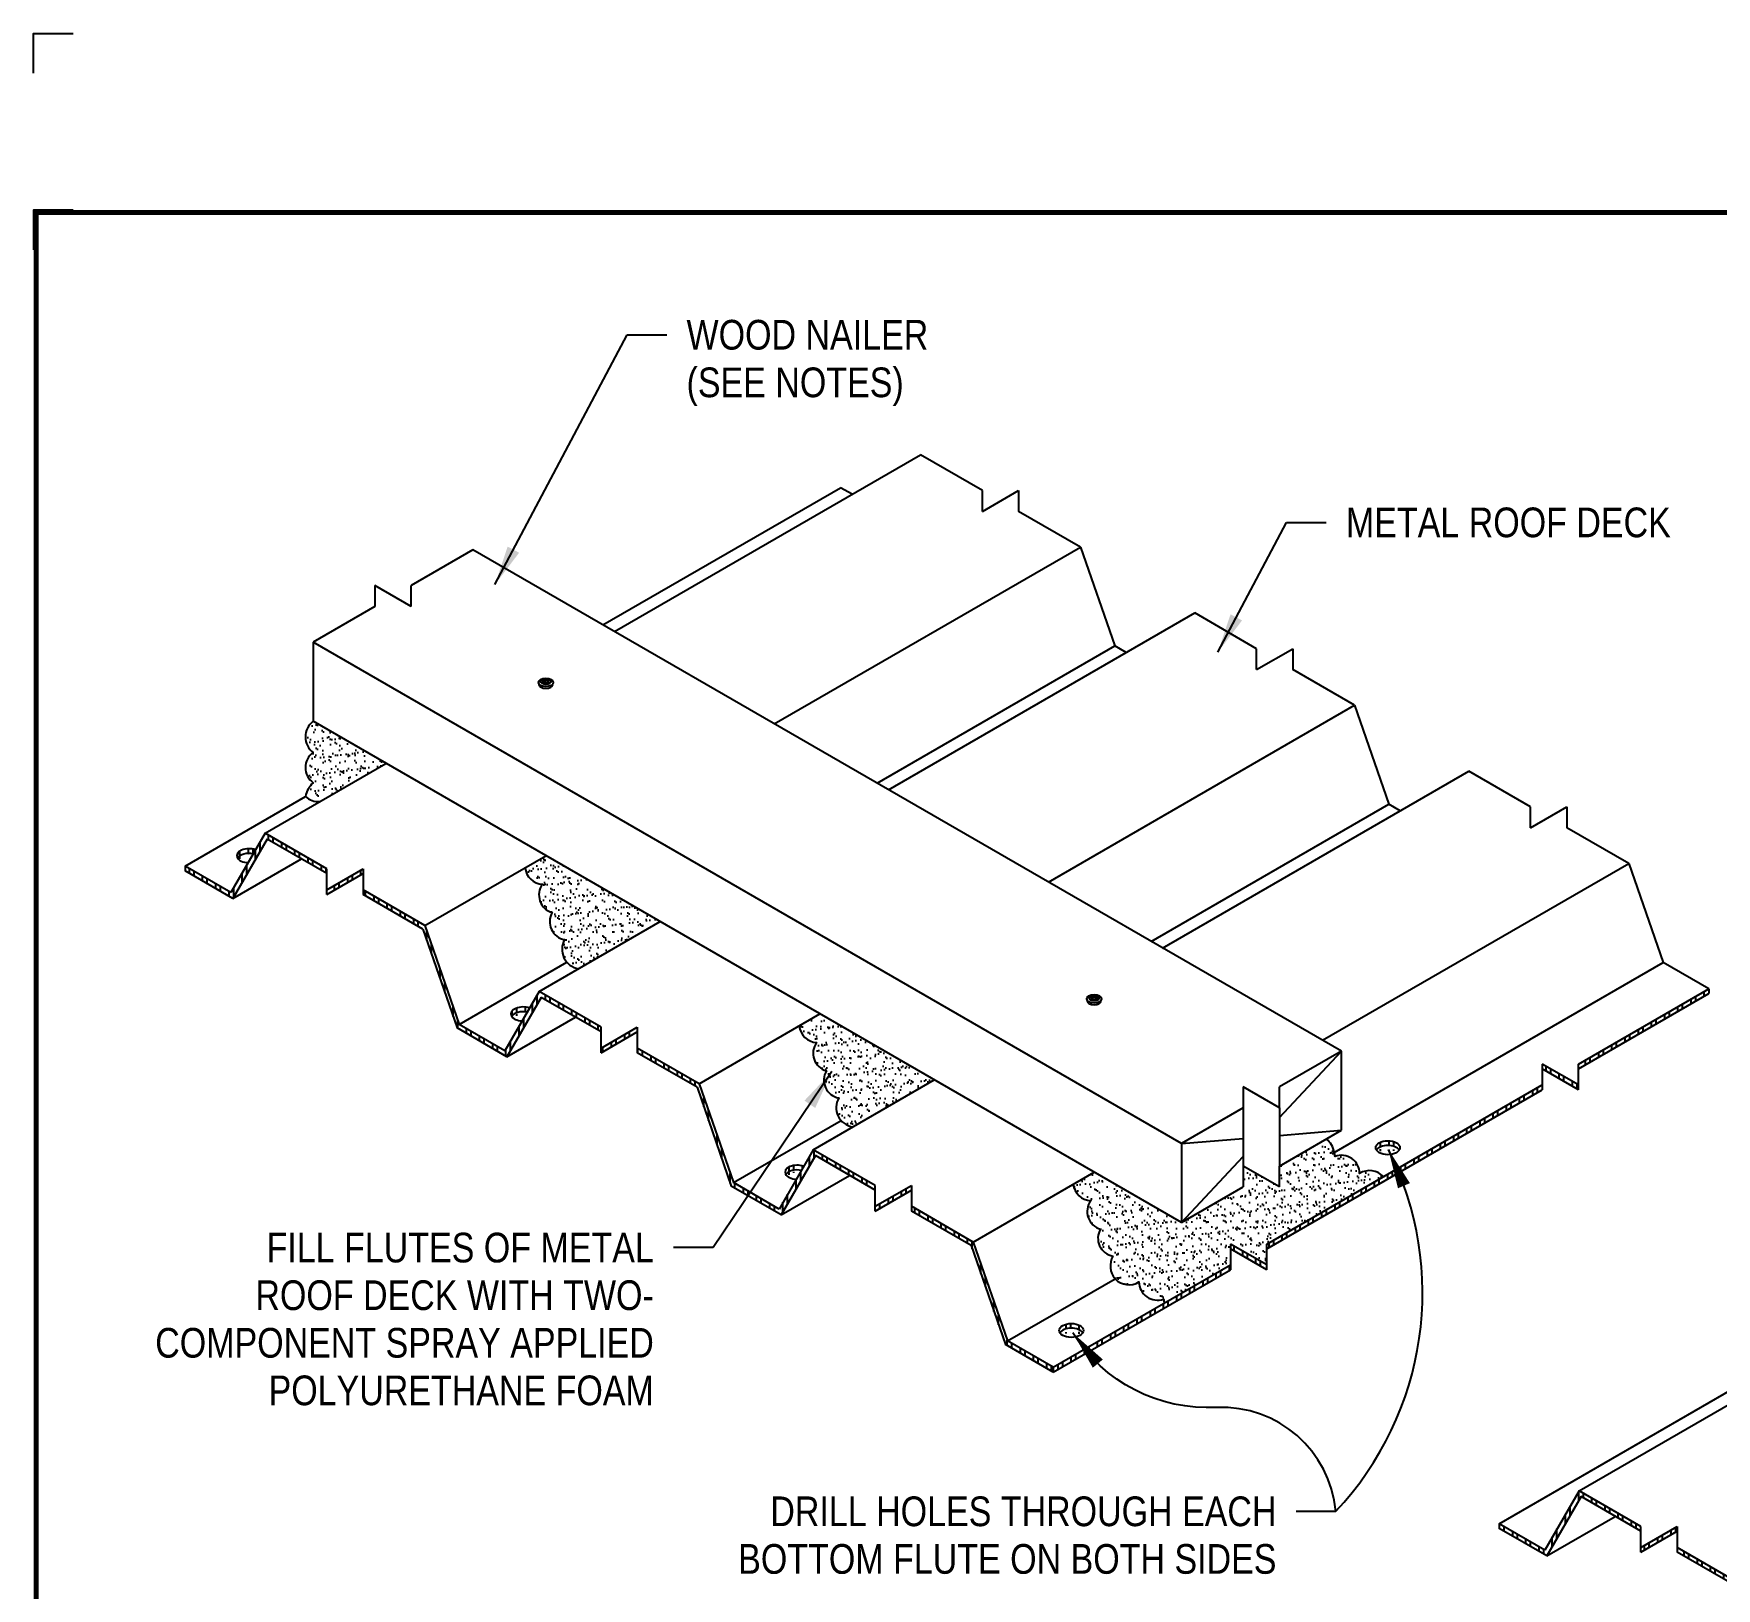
# Model space of a CAD drawing. Header units: inches. Extents: x 165.4 to 185.5, y -159.4 to -142.7.
# Drawn here: x 165.45 to 176.08, y -152.49 to -142.67 of the extents above; entities that cross this region are included whole.
import ezdxf
from ezdxf.enums import TextEntityAlignment as Align

# ---------------------------------------------------------------- set-up
doc = ezdxf.new("R2010")
doc.units = ezdxf.units.IN
doc.header["$MEASUREMENT"] = 0
doc.layers.get('0').update_dxf_attribs({"linetype": 'CONTINUOUS'})
doc.layers.get('DEFPOINTS').update_dxf_attribs({"linetype": 'CONTINUOUS'})
for name, color, linetype in [('FSBP-ACCESSORY-FIRESTONE', 7, 'CONTINUOUS'), ('FSBP-ANNO-NOTE', 7, 'CONTINUOUS'), ('FSBP-OTHER', 7, 'CONTINUOUS'), ('FSBP-TTLB-BORDER', 7, 'CONTINUOUS'), ('FSBP-TTLB-TEXT', 7, 'CONTINUOUS'), ('FSBP-WOOD', 7, 'CONTINUOUS')]:
    doc.layers.add(name, color=color, linetype=linetype)
doc.styles.add('FSBP_ARIAL', font='arial.ttf')
doc.styles.add('FSBP_ARIAL_BOLD', font='')
doc.styles.add('FSBP_ARIAL_NAR', font='ARIALN.TTF')
doc.styles.get('FSBP_ARIAL_BOLD').set_extended_font_data('Arial Black')
doc.dimstyles.new('FSBP-LEADER', dxfattribs={"dimtxt": 0.1875, "dimasz": 0.25, "dimexe": 0.0625, "dimexo": 0.125, "dimgap": 0.125, "dimtad": 0, "dimtih": 1, "dimtoh": 1, "dimdec": 4, "dimzin": 0, "dimdsep": 46, "dimlunit": 4, "dimtxsty": 'FSBP_ARIAL_NAR', "dimcen": 0.09375, "dimclrd": 256, "dimclre": 256, "dimclrt": 256, "dimadec": 0, "dimazin": 0, "dimtfac": 1, "dimtdec": 4, "dimtofl": 0, "dimtmove": 0, "dimatfit": 3, "dimfxl": 1, "dimtolj": 1, "dimtzin": 0, "dimlwd": -1, "dimlwe": -1, "dimarcsym": 0})
pattern_1 = [(37.50000000000001, (21.99999999999949, 17.51018041278962), (-0.002519734324384326, 0.07707295076052635), [0, -0.0608, 0, -0.068, 0, -0.065]), (7.499999999999999, (21.99999999999949, 17.51018041278962), (0.07079106821070909, 0.1128858426091896), [0, -0.0328, 0, -0.05480000000000001, 0, -0.021]), (327.5, (21.95079999999949, 17.51018041278962), (0.1245656744700598, 0.000226362141478571), [0, -0.02, 0, -0.07200000000000001, 0, -0.094]), (317.5, (21.95079999999949, 17.51018041278962), (0.1202450641828917, 0.03510702259736997), [0, -0.01, 0, -0.0472, 0, -0.05400000000000001])]
pattern_2 = [(90, (21.99999999999949, 17.51018041278962), (-0.08333333333333337, 1.387778780781446e-17), []), (90, (21.97053721745005, 17.53964319533906), (-0.08333333333333337, 1.387778780781446e-17), [])]

# ---------------------------------------------------------------- blocks, each defined once
blk = doc.blocks.new('TTLB-EPDM_1')
at = {"layer": 'DEFPOINTS', "linetype": 'Continuous', "ltscale": 1.75}
blk.add_lwpolyline([(-0.015625, 13.88083333333333), (-0.015625, 14.13083333333333), (0.234375, 14.13083333333333)], dxfattribs=at)
at = {"layer": 'DEFPOINTS', "color": 1}
blk.add_lwpolyline([(0.234375, 13.015625), (-0.015625, 13.015625), (-0.015625, 12.765625)], dxfattribs=at)
at = {"layer": 'FSBP-TTLB-BORDER', "const_width": 0.03125}
blk.add_lwpolyline([(20, 0), (20, 13), (0, 13), (0, 0)], dxfattribs=at)
at = {"layer": 'FSBP-TTLB-TEXT'}
for tag, height, style, p in [('MAXIMUM_WARRANTY', 0.1875, 'FSBP_ARIAL_BOLD', (18.03987100774941, 0.2240244307510579)), ('ACCPT_SYSTEMS', 0.21875, 'FSBP_ARIAL', (12.49438170418193, -1.125))]:
    blk.add_attdef(tag, text='', height=height, dxfattribs=dict(at, style=style)).set_placement(p, align=Align.MIDDLE_LEFT)
for tag, height, style, p in [('DETAIL_DESCP_LINE_1', 0.21875, 'FSBP_ARIAL_BOLD', (10.33118450231211, -0.3736318192489421)), ('ISSUE_REV_DATE', 0.21875, 'FSBP_ARIAL', (16.84069633627263, -0.7282559425942452)), ('DETAIL_NUMBER', 0.4375, 'FSBP_ARIAL', (18.91941590748775, -0.8931630692489421))]:
    blk.add_attdef(tag, text='', height=height, dxfattribs=dict(at, style=style)).set_placement(p, align=Align.MIDDLE_CENTER)

msp = doc.modelspace()

# ---------------------------------------------------------------- hatches: boundary and pattern name
at = {"layer": 'FSBP-OTHER'}
h = msp.add_hatch(dxfattribs=at)
h.set_pattern_fill('AR-SAND', color=1, scale=0.03999999999999999, style=0)
h.set_pattern_definition([(37.49999999999999, (-0.2413797299484486, 20.85493486975567), (-0.002519734324384326, 0.07707295076052635), [0, -0.06080000000000001, 0, -0.06800000000000002, 0, -0.06500000000000002]), (7.499999999999999, (-0.2413797299484486, 20.85493486975567), (0.07079106821070907, 0.1128858426091896), [0, -0.03279999999999999, 0, -0.05479999999999999, 0, -0.021]), (327.5, (-0.2905797299484334, 20.85493486975567), (0.1245656744700598, 0.000226362141478571), [0, -0.02, 0, -0.07200000000000001, 0, -0.094]), (317.5, (-0.2905797299484334, 20.85493486975567), (0.1202450641828917, 0.03510702259736997), [0, -0.009999999999999998, 0, -0.04719999999999999, 0, -0.05400000000000001])])
h.paths.add_polyline_path([(167.6730692081569, -147.2773228825083), (167.2125159990187, -147.0114223632362, 0.4932625044292845), (167.2125159990186, -147.2086029406431, 0.5084661317662246), (167.2125159990186, -147.3993182828098, 0.1571229101716785), (167.1649894114786, -147.4873295565567, 0.2100709574407892), (167.2546281455862, -147.5189099426234)])
h = msp.add_hatch(dxfattribs=at)
h.set_pattern_fill('STEEL', color=256, scale=0.6666666666666666, angle=45, style=0)
h.set_pattern_definition([(90, (22.12755857156202, 21.06719837050855), (-0.08333333333333333, 1.387778780781446e-17), []), (90, (22.09809578901258, 21.09666115305799), (-0.08333333333333333, 1.387778780781446e-17), [])])
h.paths.add_polyline_path([(168.1360641502189, -148.9266792947419), (167.9195577992728, -148.3016792947419), (167.5288952483841, -148.076130165824), (167.5288952483842, -148.1061301658241), (167.906567418216, -148.324179294742), (168.1230737691621, -148.9491792947419), (168.4377296658705, -149.1308459614086), (168.6542360168166, -148.7558459614086), (169.0319081866485, -148.9738950903264), (169.0319081866485, -148.9438950903264), (168.6412456357598, -148.7183459614085), (168.4247392848138, -149.0933459614086)])
h.paths.add_polyline_path([(169.2609460559531, -148.9738950903264), (169.2609460559531, -148.9438950903265), (169.0319081866485, -149.0761301658241), (169.0319081866485, -149.1061301658241)])
h.paths.add_polyline_path([(169.6386182257849, -149.3241792947419), (169.855124576731, -149.9491792947419), (170.1697804734393, -150.1308459614085), (170.3862868243854, -149.7558459614086), (170.7639589942173, -149.9738950903264), (170.7639589942173, -149.9438950903264), (170.3732964433287, -149.7183459614085), (170.1567900923826, -150.0933459614086), (169.8681149577879, -149.9266792947419), (169.6516086068417, -149.3016792947419), (169.2609460559531, -149.0761301658241), (169.2609460559531, -149.106130165824)])
h.paths.add_polyline_path([(170.992996863522, -149.9738950903265), (170.992996863522, -149.9438950903264), (170.7639589942173, -150.0761301658241), (170.7639589942173, -150.106130165824)])
h.paths.add_polyline_path([(170.9929968635219, -150.0761301658241), (170.9929968635219, -150.106130165824), (171.3706690333538, -150.324179294742), (171.5871753842999, -150.9491792947419), (171.8888408999515, -151.1233459614086), (171.8888408999514, -151.0933459614086), (171.6001657653567, -150.9266792947419), (171.3836594144105, -150.3016792947419)])
h.paths.add_polyline_path([(167.5288952483842, -147.9738950903264), (167.5288952483842, -147.9438950903265), (167.2998573790796, -148.0761301658241), (167.2998573790796, -148.1061301658241)])
h.paths.add_polyline_path([(166.9091948281909, -147.7183459614086), (166.6926884772448, -148.0933459614086), (166.40401334265, -147.9266792947419), (166.40401334265, -147.9566792947419), (166.7056788583016, -148.1308459614086), (166.9221852092478, -147.7558459614086), (167.2998573790796, -147.9738950903264), (167.2998573790796, -147.9438950903264)])
h = msp.add_hatch(dxfattribs=at)
h.set_pattern_fill('STEEL', color=256, scale=0.666666666666667, angle=45, style=0)
h.set_pattern_definition(pattern_2)
edge = h.paths.add_edge_path()
edge.add_ellipse((166.8070438043724, -147.8606562158416), major_axis=(-0.07654655446197353, 0), ratio=0.5773502691896362, start_angle=237.2221685843638, end_angle=379.8410086098961)
edge.add_ellipse((166.8070438043724, -147.8906562158415), major_axis=(-0.0765465544619747, 0), ratio=0.5773502691895965, start_angle=249.6704117446243, end_angle=340.1589913901096, ccw=False)
edge.add_line((166.833637603948, -147.8492149126762), (166.8484848032342, -147.8234988091625))
h = msp.add_hatch(dxfattribs=at)
h.set_pattern_fill('AR-SAND', color=1, scale=0.04, style=0)
h.set_pattern_definition(pattern_1)
h.paths.add_polyline_path([(168.8903034845587, -148.5745523453608), (169.4051200157258, -148.2773228825082), (168.6834321792387, -147.8606562158416), (168.5519509124238, -147.9365669606305, 0.3637765415991827), (168.6618703922273, -148.0412003021212, 0.5205670505518307), (168.7234574035827, -148.220352504904, 0.520567050551679), (168.8018407134168, -148.3911066947524, 0.5244139936953611)])
h = msp.add_hatch(dxfattribs=at)
h.set_pattern_fill('STEEL', color=256, scale=0.666666666666667, angle=45, style=0)
h.set_pattern_definition([(90, (21.86561115564925, 17.43259097732795), (-0.08333333333333337, 1.387778780781446e-17), []), (90, (21.83614837309981, 17.46205375987739), (-0.08333333333333337, 1.387778780781446e-17), [])])
h.paths.add_polyline_path([(171.8888408999515, -151.0933459614086), (171.8888408999515, -151.1233459614086), (172.1036795432145, -150.9993088128884, -0.006547396669495166), (172.0866992400664, -150.9791123954819)])
h.paths.add_polyline_path([(173.0088274812072, -150.4467214072318), (172.093526238279, -150.975170826226), (172.1101743986857, -150.9955590063337), (173.0088274812072, -150.4767214072317)])
h.paths.add_polyline_path([(173.0088274812072, -150.3144863317342), (173.0088274812072, -150.3444863317342), (173.2378653505119, -150.4767214072319), (173.2378653505119, -150.4467214072319)])
h.paths.add_polyline_path([(173.2378653505118, -150.3144863317341), (173.2378653505118, -150.3444863317342), (174.3422192744714, -149.7068872964555), (174.3353326715482, -149.6808632785069)])
h.paths.add_polyline_path([(174.9787816453142, -149.3093678402934), (174.3382443492412, -149.6791822206071, -0.002831447627326069), (174.3448655440475, -149.7053594720034), (174.9787816453142, -149.3393678402934)])
h.paths.add_polyline_path([(174.9787816453143, -149.1771327647957), (174.9787816453143, -149.2071327647957), (175.2078195146188, -149.3393678402934), (175.2078195146188, -149.3093678402934)])
h.paths.add_polyline_path([(175.2078195146188, -149.1771327647958), (175.2078195146188, -149.2071327647958), (176.0305444572846, -148.7321322976787), (176.0305444572846, -148.7021322976787)])
h = msp.add_hatch(dxfattribs=at)
h.set_pattern_fill('STEEL', color=256, scale=0.666666666666667, angle=45, style=0)
h.set_pattern_definition(pattern_2)
edge = h.paths.add_edge_path()
edge.add_ellipse((168.5390946119412, -148.8606562158416), major_axis=(-0.07654655446197353, 0), ratio=0.5773502691896362, start_angle=237.2221685843638, end_angle=379.8410086100172)
edge.add_ellipse((168.5390946119413, -148.8906562158416), major_axis=(-0.0765465544619747, 0), ratio=0.5773502691895965, start_angle=249.6704117446243, end_angle=340.1589913901096, ccw=False)
edge.add_line((168.5656884115169, -148.8492149126762), (168.580535610803, -148.8234988091625))
h = msp.add_hatch(dxfattribs=at)
h.set_pattern_fill('AR-SAND', color=1, scale=0.04, style=0)
h.set_pattern_definition(pattern_1)
h.paths.add_polyline_path([(170.4154829868076, -148.8606562158416), (170.2840017199927, -148.9365669606305, 0.3637765415993115), (170.3939211997962, -149.0412003021211, 0.520567050551702), (170.4555082111516, -149.220352504904, 0.5205670505516214), (170.5338915209857, -149.3911066947524, 0.5244139936958166), (170.6223542921277, -149.5745523453607), (171.1371708232946, -149.2773228825082)])
h = msp.add_hatch(dxfattribs=at)
h.set_pattern_fill('AR-SAND', color=1, scale=0.04, style=0)
h.set_pattern_definition([(37.50000000000001, (21.86561115564925, 17.43259097732795), (-0.002519734324384326, 0.07707295076052635), [0, -0.0608, 0, -0.068, 0, -0.065]), (7.499999999999999, (21.86561115564925, 17.43259097732795), (0.07079106821070909, 0.1128858426091896), [0, -0.0328, 0, -0.05480000000000001, 0, -0.021]), (327.5, (21.81641115564925, 17.43259097732795), (0.1245656744700598, 0.000226362141478571), [0, -0.02, 0, -0.07200000000000001, 0, -0.094]), (317.5, (21.81641115564925, 17.43259097732795), (0.1202450641828917, 0.03510702259736997), [0, -0.01, 0, -0.0472, 0, -0.05400000000000001])])
h.paths.add_polyline_path([(173.0088274812072, -150.4467214072318), (173.0088274812072, -150.3144863317341), (173.2378653505118, -150.4467214072318), (173.2378653505118, -150.3144863317341), (173.9753602820343, -149.8886934344936, 0.3637765415993067), (173.8248903576043, -149.8689645208445, 0.5375115780047544), (173.6638445446448, -149.7628040998129, 0.2762462060678644), (173.6143314977711, -149.6510321991446), (173.3190933425641, -149.8214880275284), (173.3190933425641, -149.9537231030261), (173.0900554732595, -149.8214880275283), (173.0900554732595, -149.953723103026), (172.6993929223709, -150.1792722319439), (172.1475337943764, -149.8606562158415), (172.0160525275616, -149.9365669606305, 0.3637765415993083), (172.1259720073651, -150.0412003021211, 0.5205670505517463), (172.1875590187205, -150.2203525049039, 0.5205670505517462), (172.2659423285546, -150.3911066947524, 0.3194066825324134), (172.2805105576591, -150.533882045765, 0.3637765415982098), (172.4309804820888, -150.5536109594137, 0.5205670505516683), (172.5863337437589, -150.6620260682229, 0.05690690055255725), (172.5918725188213, -150.6874504670052)])
h = msp.add_hatch(dxfattribs=at)
h.set_pattern_fill('STEEL', color=256, scale=0.666666666666667, angle=45, style=0)
h.set_pattern_definition([(90, (21.70674293456099, 17.34086836711694), (-0.08333333333333337, 1.387778780781446e-17), []), (90, (21.67728015201155, 17.37033114966638), (-0.08333333333333337, 1.387778780781446e-17), [])])
edge = h.paths.add_edge_path()
edge.add_ellipse((174.0032800311062, -149.7059072931846), major_axis=(-0.0765465544619747, 0), ratio=0.5773502691895965, start_angle=160.1589913901125, end_angle=379.8410086098875)
edge.add_ellipse((174.0032800311062, -149.7359072931846), major_axis=(-0.0765465544619747, 0), ratio=0.5773502691895965, start_angle=199.8410086098904, end_angle=340.1589913901096, ccw=False)
h = msp.add_hatch(dxfattribs=at)
h.set_pattern_fill('STEEL', color=256, scale=0.666666666666667, angle=45, style=0)
h.set_pattern_definition(pattern_2)
edge = h.paths.add_edge_path()
edge.add_ellipse((170.2711454195102, -149.8606562158416), major_axis=(-0.07654655446197353, 0), ratio=0.5773502691896362, start_angle=237.2221685843638, end_angle=379.8410086099475)
edge.add_ellipse((170.2711454195102, -149.8906562158416), major_axis=(-0.0765465544619747, 0), ratio=0.5773502691895965, start_angle=249.6704117446243, end_angle=340.1589913901096, ccw=False)
edge.add_line((170.2977392190858, -149.8492149126762), (170.3125864183719, -149.8234988091625))
h = msp.add_hatch(dxfattribs=at)
h.set_pattern_fill('STEEL', color=256, scale=0.666666666666667, angle=45, style=0)
h.set_pattern_definition(pattern_2)
edge = h.paths.add_edge_path()
edge.add_ellipse((172.003196227079, -150.8606562158416), major_axis=(-0.0765465544619747, 0), ratio=0.5773502691895965, start_angle=160.1589913901713, end_angle=379.8410086098287)
edge.add_ellipse((172.003196227079, -150.8906562158415), major_axis=(-0.0765465544619747, 0), ratio=0.5773502691895965, start_angle=199.8410086098904, end_angle=340.1589913901096, ccw=False)
h = msp.add_hatch(dxfattribs=at)
h.set_pattern_fill('STEEL', color=256, scale=0.666666666666667, angle=45, style=0)
h.set_pattern_definition([(90, (21.82198847862983, 13.83532050900703), (-0.08333333333333337, 1.387778780781446e-17), []), (90, (21.79252569608039, 13.86478329155647), (-0.08333333333333337, 1.387778780781446e-17), [])])
h.paths.add_polyline_path([(175.0076446305762, -152.2856480523499), (175.2241509815223, -151.9106480523499), (175.6018231513541, -152.1286971812677), (175.6018231513541, -152.0986971812677), (175.2111606004655, -151.8731480523498), (174.9946542495193, -152.2481480523498), (174.7059791149246, -152.0814813856832), (174.7059791149246, -152.1114813856832)])
h.paths.add_polyline_path([(175.6018231513541, -152.2309322567654), (175.6018231513541, -152.2609322567654), (175.8308610206587, -152.1286971812677), (175.8308610206587, -152.0986971812678)])
h.paths.add_polyline_path([(176.2085331904906, -152.4789813856833), (176.4250395414366, -153.1039813856832), (176.739695438145, -153.2856480523499), (176.9562017890912, -152.9106480523499), (177.333873958923, -153.1286971812677), (177.333873958923, -153.0986971812677), (176.9432114080344, -152.8731480523499), (176.7267050570883, -153.2481480523499), (176.4380299224934, -153.0814813856832), (176.2215235715474, -152.4564813856832), (175.8308610206587, -152.2309322567654), (175.8308610206587, -152.2609322567654)])
h.paths.add_polyline_path([(177.333873958923, -153.2309322567654), (177.333873958923, -153.2609322567653), (177.5629118282276, -153.1286971812677), (177.5629118282276, -153.0986971812678)])
h.paths.add_polyline_path([(177.5629118282276, -153.2309322567654), (177.5629118282276, -153.2609322567654), (177.9405839980594, -153.4789813856833), (178.1570903490055, -154.1039813856832), (178.4717462457139, -154.2856480523499), (178.68825259666, -153.9106480523499), (179.0659247664919, -154.1286971812677), (179.0659247664919, -154.0986971812677), (178.6752622156032, -153.8731480523499), (178.4587558646571, -154.2481480523499), (178.1700807300623, -154.0814813856832), (177.9535743791162, -153.4564813856832)])
h.paths.add_polyline_path([(179.0659247664919, -154.2309322567654), (179.0659247664919, -154.2609322567654), (179.2949626357965, -154.1286971812677), (179.2949626357965, -154.0986971812678)])
h.paths.add_polyline_path([(179.2949626357965, -154.2309322567654), (179.2949626357964, -154.2609322567653), (179.6726348056283, -154.4789813856833), (179.8891411565744, -155.1039813856832), (180.190806672226, -155.2781480523499), (180.190806672226, -155.2481480523499), (179.9021315376312, -155.0814813856832), (179.6856251866851, -154.4564813856832)])

# ---------------------------------------------------------------- linework, layer by layer
at = {"layer": 'FSBP-ACCESSORY-FIRESTONE', "color": 1}
for p, q in [((168.6698582058577, -146.7451419968557), (168.6698582058577, -146.7485249085892)), ((168.6834321792387, -146.7529789340412), (168.6834321792387, -146.7563618457747)), ((168.6970061526197, -146.7451419968557), (168.6970061526197, -146.7485249085892)), ((172.1339598209954, -148.7451419968557), (172.1339598209954, -148.7485249085892)), ((172.1475337943764, -148.7529789340412), (172.1475337943764, -148.7563618457747)), ((172.1611077677574, -148.7451419968557), (172.1611077677574, -148.7485249085892))]:
    msp.add_line(p, q, dxfattribs=at)
for points in [[(168.6367866226134, -146.7656041325083), (168.6388023373415, -146.7794364751534)], [(168.6610691433577, -146.7535992761896), (168.6698582058577, -146.7485249085893), (168.6834321792387, -146.7563618457747), (168.6970061526197, -146.7485249085893), (168.7057952151197, -146.7535992761896)], [(168.6717134292387, -146.7597447575083), (168.6717134292387, -146.7631276692418), (168.6610691433577, -146.7692731505605)], [(168.6951509292387, -146.7597447575083), (168.6951509292387, -146.7631276692418), (168.7057952151197, -146.7692731505605)], [(172.1008882377511, -148.7656041325082), (172.1029039524793, -148.7794364751534)], [(172.1251707584955, -148.7535992761896), (172.1339598209955, -148.7485249085893), (172.1475337943764, -148.7563618457747), (172.1611077677575, -148.7485249085893), (172.1698968302575, -148.7535992761896)], [(172.1358150443764, -148.7597447575082), (172.1358150443764, -148.7631276692418), (172.1251707584955, -148.7692731505605)], [(172.1592525443764, -148.7597447575082), (172.1592525443764, -148.7631276692418), (172.1698968302575, -148.7692731505605)]]:
    msp.add_lwpolyline(points, dxfattribs=at)
for points in [[(168.6951509292387, -146.7597447575083), (168.7087249026197, -146.7519078203227), (168.6970061526197, -146.7451419968557), (168.6834321792387, -146.7529789340412), (168.6698582058577, -146.7451419968557), (168.6581394558577, -146.7519078203227), (168.6717134292387, -146.7597447575083), (168.6581394558577, -146.7675816946937), (168.6698582058577, -146.7743475181608), (168.6834321792387, -146.7665105809754), (168.6970061526197, -146.7743475181608), (168.7087249026197, -146.7675816946937)], [(172.1592525443764, -148.7597447575082), (172.1728265177575, -148.7519078203227), (172.1611077677575, -148.7451419968556), (172.1475337943764, -148.7529789340412), (172.1339598209955, -148.7451419968556), (172.1222410709955, -148.7519078203227), (172.1358150443764, -148.7597447575082), (172.1222410709955, -148.7675816946937), (172.1339598209955, -148.7743475181608), (172.1475337943764, -148.7665105809754), (172.1611077677575, -148.7743475181608), (172.1728265177575, -148.7675816946937)]]:
    msp.add_lwpolyline(points, close=True, dxfattribs=at)
for centre, major_axis, ratio in [((168.6834321792387, -146.7656041325082), (-0.04664555662527451, 0), 0.5773502691897271), ((168.6834321792387, -146.7597447575083), (-0.03229307766365881, 0), 0.5773502691896485), ((172.1475337943764, -148.7656041325082), (-0.04664555662527451, 0), 0.5773502691897271), ((172.1475337943764, -148.7597447575082), (-0.03229307766365881, 0), 0.5773502691896485)]:
    msp.add_ellipse(centre, major_axis=major_axis, ratio=ratio, dxfattribs=at)
for centre in [(168.6834321792387, -146.7773228825083), (172.1475337943764, -148.7773228825082)]:
    msp.add_ellipse(centre, major_axis=(-0.04477973436026598, 0), ratio=0.5773502691895145, start_param=0.08184371939127577, end_param=3.059748934198518, dxfattribs=at)
at = {"layer": 'FSBP-ANNO-NOTE'}
for points, format in [([(174.0066504607357, -149.7163060377798, 0, 0.08203125, 0), (174.1051768818304, -149.9460327466458, 0.08203125, 0.08203125, 0)], "xyseb"), ([(173.6744923336805, -152.0032933494144, 0.315661589553316), (174.0066504607357, -149.7163060377798, -3.24126159329964)], "xyb"), ([(172.0128788167442, -150.8764059107458, 0, 0.08203125, 0), (172.1709769966434, -151.0700209461452, 0.08203125, 0.08203125, 0)], "xyseb"), ([(173.4244923336805, -152.0032933494144), (173.6744923336805, -152.0032933494144, 0.3990670713322877), (172.923362291691, -151.3468078834337, -0.2732763974045123), (172.0128788167442, -150.8764059107458, -0.9271306345879937)], "xyb")]:
    msp.add_lwpolyline(points, format=format, dxfattribs=at)
at = {"layer": 'FSBP-OTHER'}
for p, q in [((169.1164448811309, -146.4439895491749), (171.0508983855241, -145.3271322976787)), ((171.4415609364127, -145.5526814265965), (171.0508983855241, -145.3271322976787)), ((169.0442760974822, -146.4023228825082), (170.5457168999832, -145.535465631012)), ((170.6178856836318, -145.5771322976787), (170.5457168999832, -145.535465631012)), ((171.4415609364127, -145.6849165020942), (171.6705988057173, -145.5526814265965)), ((171.4415609364127, -145.6849165020942), (171.4415609364127, -145.5526814265965)), ((171.6705988057173, -145.5526814265965), (171.6705988057173, -145.6849165020942)), ((172.0612613566059, -145.910465631012), (171.6705988057173, -145.6849165020942)), ((170.1268078522128, -147.0273228825082), (172.0612613566059, -145.910465631012)), ((172.0612613566059, -145.910465631012), (172.277767707552, -146.535465631012)), ((170.8484956886998, -147.4439895491749), (172.782949193093, -146.3271322976787)), ((173.1736117439816, -146.5526814265965), (172.782949193093, -146.3271322976787)), ((170.7763269050511, -147.4023228825082), (172.277767707552, -146.535465631012)), ((172.3499364912007, -146.5771322976787), (172.277767707552, -146.535465631012)), ((173.1736117439816, -146.6849165020942), (173.4026496132861, -146.5526814265965)), ((173.1736117439816, -146.6849165020942), (173.1736117439816, -146.5526814265965)), ((173.4026496132861, -146.5526814265965), (173.4026496132861, -146.6849165020942)), ((173.7933121641748, -146.910465631012), (173.4026496132861, -146.6849165020942)), ((171.8588586597816, -148.0273228825082), (173.7933121641748, -146.910465631012)), ((173.7933121641748, -146.910465631012), (174.0098185151209, -147.535465631012)), ((166.9091948281909, -147.7183459614086), (167.6730692081569, -147.2773228825082)), ((172.5805464962687, -148.4439895491749), (174.5150000006618, -147.3271322976787)), ((174.9056625515504, -147.5526814265965), (174.5150000006618, -147.3271322976787)), ((166.40401334265, -147.9266792947419), (167.1649894114787, -147.4873295565568)), ((172.50837771262, -148.4023228825082), (174.0098185151209, -147.535465631012)), ((174.0819872987696, -147.5771322976787), (174.0098185151209, -147.535465631012)), ((174.9056625515504, -147.6849165020942), (175.134700420855, -147.5526814265965)), ((174.9056625515504, -147.6849165020942), (174.9056625515504, -147.5526814265965)), ((175.134700420855, -147.5526814265965), (175.134700420855, -147.6849165020942)), ((166.9091948281909, -147.7183459614086), (166.6926884772448, -148.0933459614086)), ((166.9221852092478, -147.7558459614086), (166.7056788583016, -148.1308459614086)), ((167.2998573790796, -147.9438950903264), (166.9091948281909, -147.7183459614086)), ((167.2998573790796, -147.9738950903264), (166.9221852092478, -147.7558459614086)), ((175.5253629717436, -147.910465631012), (175.134700420855, -147.6849165020942)), ((166.7056788583016, -148.1308459614086), (167.1386915601939, -147.8808459614086)), ((167.9195577992728, -148.3016792947419), (168.6834321792387, -147.8606562158416)), ((166.6926884772448, -148.0933459614086), (166.40401334265, -147.9266792947419)), ((166.40401334265, -147.9266792947419), (166.40401334265, -147.9566792947419)), ((166.7056788583016, -148.1308459614086), (166.40401334265, -147.9566792947419)), ((167.2998573790796, -148.0761301658241), (167.5288952483842, -147.9438950903264)), ((167.2998573790796, -148.0761301658241), (167.2998573790796, -147.9438950903264)), ((167.2998573790796, -148.1061301658241), (167.5288952483842, -147.9738950903264)), ((167.5288952483842, -147.9438950903264), (167.5288952483842, -148.0761301658241)), ((173.5909094673505, -149.0273228825082), (175.5253629717436, -147.910465631012)), ((175.5253629717436, -147.910465631012), (175.7418693226898, -148.535465631012)), ((167.2998573790796, -148.1061301658241), (167.2998573790796, -148.0761301658241)), ((167.9195577992728, -148.3016792947419), (167.5288952483842, -148.0761301658241)), ((167.5288952483842, -148.0761301658241), (167.5288952483842, -148.1061301658241)), ((167.906567418216, -148.324179294742), (167.5288952483842, -148.1061301658241)), ((167.9195577992728, -148.3016792947419), (168.1360641502189, -148.9266792947419)), ((168.6412456357598, -148.7183459614086), (169.4051200157257, -148.2773228825083)), ((167.906567418216, -148.324179294742), (168.1230737691621, -148.9491792947419)), ((168.1360641502189, -148.9266792947419), (168.8164089425209, -148.5338820457646)), ((173.6639983208718, -149.7351250132529), (175.7418693226898, -148.535465631012)), ((176.0305444572846, -148.7021322976787), (175.7418693226898, -148.535465631012)), ((168.6412456357598, -148.7183459614086), (168.4247392848138, -149.0933459614086)), ((169.0319081866485, -148.9438950903264), (168.6412456357598, -148.7183459614086)), ((175.2078195146188, -149.1771327647958), (176.0305444572846, -148.7021322976787)), ((175.2078195146188, -149.2071327647958), (176.0305444572846, -148.7321322976787)), ((176.0305444572846, -148.7021322976787), (176.0305444572846, -148.7321322976787)), ((168.6542360168166, -148.7558459614086), (168.4377296658705, -149.1308459614086)), ((169.0319081866485, -148.9738950903264), (168.6542360168166, -148.7558459614086)), ((168.4377296658705, -149.1308459614086), (168.1230737691621, -148.9491792947419)), ((168.4247392848138, -149.0933459614086), (168.1360641502189, -148.9266792947419)), ((168.4377296658705, -149.1308459614086), (168.8707423677628, -148.8808459614086)), ((169.0319081866485, -149.0761301658241), (169.2609460559531, -148.9438950903264)), ((169.0319081866485, -149.0761301658241), (169.0319081866485, -148.9438950903264)), ((169.2609460559531, -148.9438950903264), (169.2609460559531, -149.0761301658241)), ((169.6516086068417, -149.3016792947419), (170.4154829868075, -148.8606562158416)), ((169.0319081866485, -149.1061301658241), (169.2609460559531, -148.9738950903264)), ((169.0319081866485, -149.1061301658241), (169.0319081866485, -149.0761301658241)), ((169.6516086068417, -149.3016792947419), (169.2609460559531, -149.0761301658241)), ((169.2609460559531, -149.0761301658241), (169.2609460559531, -149.1061301658241)), ((169.6386182257849, -149.324179294742), (169.2609460559531, -149.1061301658241)), ((175.2078195146188, -149.3093678402934), (174.9787816453142, -149.1771327647957)), ((174.9787816453142, -149.1771327647957), (174.9787816453142, -149.3393678402934)), ((175.2078195146188, -149.3393678402934), (174.9787816453142, -149.2071327647957)), ((175.2078195146188, -149.3393678402934), (175.2078195146188, -149.1771327647957)), ((169.6386182257849, -149.324179294742), (169.855124576731, -149.9491792947419)), ((169.6516086068417, -149.3016792947419), (169.8681149577878, -149.9266792947419)), ((170.3732964433287, -149.7183459614086), (171.1371708232946, -149.2773228825082)), ((173.2378653505118, -150.3144863317341), (174.9787816453142, -149.3093678402934)), ((173.2378653505118, -150.3444863317341), (174.9787816453142, -149.3393678402934)), ((175.2111606004655, -151.8731480523499), (179.6797548706026, -149.293203947587)), ((173.0900554732595, -149.453723103026), (173.0900554732595, -149.8214880275283)), ((173.3190933425641, -149.4537231030261), (173.319093342564, -149.8214880275284)), ((169.8681149577878, -149.9266792947419), (170.5484597500898, -149.5338820457646)), ((174.7059791149246, -152.0814813856832), (179.1745733850617, -149.5015372809203)), ((170.3732964433287, -149.7183459614086), (170.1567900923826, -150.0933459614086)), ((170.3862868243855, -149.7558459614086), (170.1697804734393, -150.1308459614086)), ((170.7639589942173, -149.9438950903264), (170.3732964433287, -149.7183459614086)), ((170.7639589942173, -149.9738950903264), (170.3862868243855, -149.7558459614086)), ((170.1697804734393, -150.1308459614086), (170.6027931753316, -149.8808459614086)), ((171.3836594144105, -150.3016792947419), (172.1475337943764, -149.8606562158415)), ((170.1697804734393, -150.1308459614086), (169.855124576731, -149.9491792947419)), ((170.1567900923826, -150.0933459614086), (169.8681149577878, -149.9266792947419)), ((170.7639589942173, -150.0761301658241), (170.992996863522, -149.9438950903264)), ((170.7639589942173, -150.0761301658241), (170.7639589942173, -149.9438950903264)), ((170.7639589942173, -150.1061301658241), (170.992996863522, -149.9738950903264)), ((170.992996863522, -149.9438950903264), (170.992996863522, -150.0761301658241)), ((170.1567900923826, -150.0933459614086), (170.1567900923826, -150.0933459614086)), ((170.7639589942173, -150.1061301658241), (170.7639589942173, -150.0761301658241)), ((171.3836594144105, -150.3016792947419), (170.992996863522, -150.0761301658241)), ((170.992996863522, -150.0761301658241), (170.992996863522, -150.1061301658241)), ((171.3706690333538, -150.324179294742), (170.992996863522, -150.1061301658241)), ((171.3706690333538, -150.324179294742), (171.5871753842998, -150.9491792947419)), ((171.3836594144105, -150.3016792947419), (171.6001657653567, -150.9266792947419)), ((173.2378653505118, -150.4467214072318), (173.0088274812072, -150.3144863317341)), ((173.0088274812072, -150.3144863317341), (173.0088274812072, -150.4767214072318)), ((173.2378653505118, -150.4767214072318), (173.2378653505118, -150.3144863317341)), ((173.2378653505118, -150.4767214072318), (173.0088274812072, -150.3444863317341)), ((171.6001657653567, -150.9266792947419), (172.2805105576587, -150.5338820457646)), ((171.8888408999514, -151.0933459614086), (173.0088274812072, -150.4467214072318)), ((171.8888408999514, -151.1233459614086), (173.0088274812072, -150.4767214072317)), ((171.8888408999514, -151.1233459614086), (171.5871753842998, -150.9491792947419)), ((171.8888408999514, -151.0933459614086), (171.6001657653567, -150.9266792947419)), ((171.8888408999514, -151.0933459614086), (171.8888408999514, -151.1233459614086)), ((175.2111606004655, -151.8731480523499), (174.9946542495194, -152.2481480523499)), ((175.2241509815223, -151.9106480523499), (175.0076446305762, -152.2856480523499)), ((175.6018231513541, -152.0986971812677), (175.2111606004655, -151.8731480523499)), ((175.6018231513541, -152.1286971812677), (175.2241509815223, -151.9106480523499)), ((174.9946542495194, -152.2481480523499), (174.7059791149246, -152.0814813856832)), ((174.7059791149246, -152.0814813856832), (174.7059791149246, -152.1114813856832)), ((175.0076446305762, -152.2856480523499), (174.7059791149246, -152.1114813856832)), ((175.0076446305762, -152.2856480523499), (175.4406573324684, -152.0356480523499)), ((175.6018231513541, -152.2309322567654), (175.8308610206587, -152.0986971812677)), ((175.6018231513541, -152.2309322567654), (175.6018231513541, -152.0986971812677)), ((175.6018231513541, -152.2609322567654), (175.8308610206587, -152.1286971812677)), ((175.8308610206587, -152.0986971812677), (175.8308610206587, -152.2309322567654)), ((175.6018231513541, -152.2609322567654), (175.6018231513541, -152.2309322567654)), ((176.2215235715473, -152.4564813856832), (175.8308610206587, -152.2309322567654)), ((175.8308610206587, -152.2309322567654), (175.8308610206587, -152.2609322567654)), ((176.2085331904906, -152.4789813856833), (175.8308610206587, -152.2609322567654))]:
    msp.add_line(p, q, dxfattribs=at)
at = {"layer": 'FSBP-OTHER', "color": 1}
for points in [[(167.2125159990186, -147.0114223632362, 0.4932625044292845), (167.2125159990186, -147.2086029406431, 0.5084661317660961), (167.2125159990186, -147.3993182828098, 0.1571229101959027), (167.1649894114759, -147.4873295565719, 0.1571229101959027)], [(167.1649894114787, -147.4873295565568, 0.2100709574407435), (167.2546281455863, -147.5189099426234, 0.2100709574407435)], [(168.5519509124238, -147.9365669606305, 0.3637765415993083), (168.6618703922273, -148.0412003021212, 0.5205670505517462), (168.7234574035828, -148.2203525049039, 0.5205670505517462), (168.8018407134168, -148.3911066947524, 0.5244139936952493), (168.8903034845587, -148.5745523453608)], [(170.2840017199927, -148.9365669606305, 0.3637765415993083), (170.3939211997962, -149.0412003021211, 0.5205670505517462), (170.4555082111516, -149.220352504904, 0.5205670505517462), (170.5338915209857, -149.3911066947524, 0.5244139936952493), (170.6223542921275, -149.5745523453607)], [(173.6639983208718, -149.7351250132529, 0.2144803718117239), (173.6143314977711, -149.6510321991445, 0.2144803718117239)], [(173.9753602820343, -149.8886934344936, 0.3637765415994064), (173.8248903576043, -149.8689645208445, 0.5205670505517462), (173.6695370959342, -149.7605494120353, 0.05690690055255725), (173.6639983208718, -149.7351250132529, 0.05690690055255725)], [(172.0160525275616, -149.9365669606305, 0.3637765415993083), (172.1259720073651, -150.0412003021211, 0.5205670505517462), (172.1875590187205, -150.2203525049039, 0.5205670505517462), (172.2659423285546, -150.3911066947524, 0.3194066825313149), (172.2805105576587, -150.5338820457646, 0.3194066825313149)], [(172.2805105576587, -150.5338820457646, 0.3637765415994064), (172.4309804820888, -150.5536109594137, 0.5205670505517462), (172.5863337437589, -150.6620260682229, 0.05690690055255725), (172.5918725188213, -150.6874504670052, 0.05690690055255725)]]:
    msp.add_lwpolyline(points, format="xyb", dxfattribs=at)
at = {"layer": 'FSBP-OTHER'}
for centre, major_axis, ratio, start_param, end_param in [((166.8070438043724, -147.8606562158416), (-0.07654655446197353, 0), 0.5773502691896362, 4.140307900518205, 7.782561605047666), ((166.8070438043724, -147.8906562158415), (-0.0765465544619747, 0), 0.5773502691895965, 4.357570729753614, 5.936894380020456), ((168.5390946119412, -148.8606562158416), (-0.07654655446197353, 0), 0.5773502691896362, 4.140307900518205, 7.782561605047666), ((168.5390946119413, -148.8906562158416), (-0.0765465544619747, 0), 0.5773502691895965, 4.357570729753614, 5.936894380020456), ((174.0032800311062, -149.7359072931846), (0.07654655446198438, 4.686969847867836e-18), 0.5773502691896473, 0.3462909271591734, 2.79530172643062), ((170.2711454195102, -149.8606562158416), (-0.07654655446197353, 0), 0.5773502691896362, 4.140307900518205, 7.782561605047666), ((170.2711454195102, -149.8906562158416), (-0.0765465544619747, 0), 0.5773502691895965, 4.357570729753614, 5.936894380020456), ((172.003196227079, -150.8906562158415), (-0.0765465544619747, 0), 0.5773502691895965, 3.487883580748924, 5.936894380020456)]:
    msp.add_ellipse(centre, major_axis=major_axis, ratio=ratio, start_param=start_param, end_param=end_param, dxfattribs=at)
for centre in [(174.0032800311062, -149.7059072931846), (172.003196227079, -150.8606562158416)]:
    msp.add_ellipse(centre, major_axis=(-0.0765465544619747, 0), ratio=0.5773502691895965, dxfattribs=at)
at = {"layer": 'FSBP-WOOD'}
for p, q in [((168.2228789701005, -145.9280890299028), (167.8322164192118, -146.1536381588207)), ((173.7097558934527, -149.0959388986105), (168.2228789701005, -145.9280890299028)), ((167.8322164192119, -146.2858732343183), (167.6031785499073, -146.1536381588206)), ((167.6031785499073, -146.1536381588206), (167.6031785499073, -146.2858732343183)), ((167.8322164192119, -146.2858732343183), (167.8322164192119, -146.1536381588206)), ((167.6031785499073, -146.2858732343183), (167.2125159990186, -146.5114223632361)), ((172.6993929223709, -149.6792722319439), (167.2125159990186, -146.5114223632361)), ((167.2125159990186, -146.5114223632361), (167.2125159990186, -147.0114223632361)), ((172.6993929223709, -150.1792722319439), (167.2125159990186, -147.0114223632361)), ((173.7097558934527, -149.0959388986105), (173.3190933425641, -149.3214880275284)), ((173.3190933425641, -149.5148158523151), (173.7097558934527, -149.0959388986105)), ((173.7097558934527, -149.5959388986105), (173.7097558934527, -149.0959388986105)), ((173.3190933425641, -149.4537231030261), (173.0900554732595, -149.3214880275283)), ((173.0900554732595, -149.3214880275283), (173.0900554732595, -149.4537231030261)), ((173.3190933425641, -149.4537231030261), (173.3190933425641, -149.3214880275283)), ((173.0900554732595, -149.453723103026), (172.6993929223709, -149.6792722319439)), ((172.6993929223709, -149.6792722319439), (173.0900554732596, -149.6470509278127)), ((172.6993929223709, -149.6792722319439), (172.6993929223709, -150.1792722319439)), ((173.3190933425641, -149.8214880275284), (173.7097558934527, -149.5959388986105)), ((173.3190933425641, -149.6281602027417), (173.7097558934527, -149.5959388986105)), ((172.6993929223709, -150.1792722319439), (173.0900554732596, -149.7603952782392)), ((173.3190933425641, -149.9537231030261), (173.0900554732595, -149.8214880275283)), ((173.0900554732595, -149.8214880275283), (173.0900554732595, -149.9537231030261)), ((173.3190933425641, -149.9537231030261), (173.3190933425641, -149.8214880275283)), ((172.6993929223709, -150.1792722319439), (173.0900554732595, -149.953723103026))]:
    msp.add_line(p, q, dxfattribs=at)

# ---------------------------------------------------------------- block references
msp.add_blockref('TTLB-EPDM_1', (165.4627011304544, -156.7973711702323))

# ---------------------------------------------------------------- texts
at = {"layer": 'FSBP-ANNO-NOTE', "style": 'FSBP_ARIAL_NAR'}
for s, p in [('WOOD NAILER', (169.5723104541655, -144.5690209454835)), ('(SEE NOTES)', (169.5723104541655, -144.8698021954835)), ('METAL ROOF DECK', (173.7385681270973, -145.7547541366941))]:
    msp.add_text(s, height=0.1875, dxfattribs=at).set_placement(p, align=Align.MIDDLE_LEFT)
for s, p in [('FILL FLUTES OF METAL', (169.3653946650654, -150.3368832641884)), ('ROOF DECK WITH TWO-', (169.3653946650654, -150.6376645141884)), ('COMPONENT SPRAY APPLIED', (169.3653946650654, -150.9384457641884)), ('POLYURETHANE FOAM', (169.3653946650654, -151.2392270141884)), ('DRILL HOLES THROUGH EACH', (173.2994923336805, -152.0032933494144)), ('BOTTOM FLUTE ON BOTH SIDES', (173.2994923336805, -152.3040745994144))]:
    msp.add_text(s, height=0.1875, dxfattribs=at).set_placement(p, align=Align.MIDDLE_RIGHT)

# ---------------------------------------------------------------- leaders
at = {"layer": 'FSBP-ANNO-NOTE'}
for points in [[(168.361321935058, -146.1479763369252), (169.1973104541655, -144.5690209454835), (169.4473104541655, -144.5690209454835)], [(172.9289541384041, -146.5756219894917), (173.3635681270973, -145.7547541366941), (173.6135681270973, -145.7547541366941)], [(170.4910939230562, -149.2242461306155), (169.7403946650654, -150.3368832641884), (169.4903946650654, -150.3368832641884)]]:
    msp.add_leader(points, dimstyle='FSBP-LEADER', dxfattribs=at)

doc.saveas('drawing.dxf')
